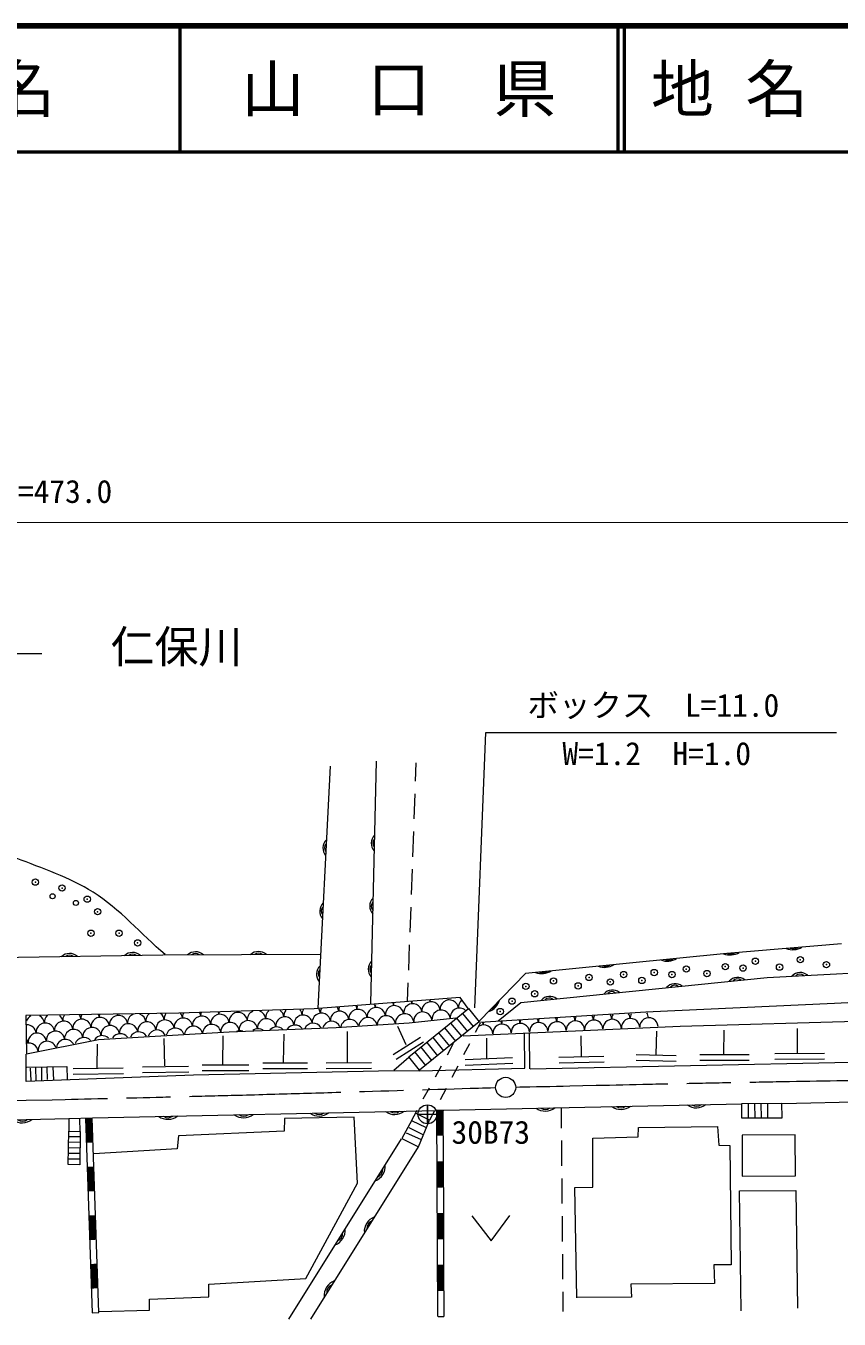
# Model space of a CAD drawing. Units: millimetres, scale not verified. Extents: x 40000 to 680000, y 20000 to 380000.
# Drawn here: x 320774 to 385322, y 277376 to 380000 of the extents above; entities that cross this region are included whole.
import ezdxf
from ezdxf.enums import TextEntityAlignment as Align

# ---------------------------------------------------------------- set-up
doc = ezdxf.new("R2010")
doc.units = ezdxf.units.MM
doc.header["$LTSCALE"] = 1000
doc.header["$PDMODE"] = 32
doc.header["$PDSIZE"] = 500
doc.linetypes.add('CHAIN', pattern=[18.5, 12, -1.5, 3.5, -1.5])
for name, color, linetype, lineweight in [('M-BGD', 7, 'Continuous', 13), ('M-BMK', 2, 'CHAIN', 13), ('M-BMK-SRVR', 3, 'Continuous', 13), ('M-STR-HTXT', 7, 'Continuous', 13), ('M-TTL', 2, 'Continuous', 140), ('M-TTL-LINE', 7, 'Continuous', 50)]:
    doc.layers.add(name, color=color, linetype=linetype, lineweight=lineweight)
doc.layers.add('M-BGD-HTXT', color=7, linetype='Continuous')
doc.layers.add('M-TTL-TXT', color=7, linetype='Continuous')
doc.styles.add('ＭＳ ゴシック', font='')
doc.styles.get('ＭＳ ゴシック').set_extended_font_data('MS Gothic')

# ---------------------------------------------------------------- blocks, each defined once
blk = doc.blocks.new('畑')
at = {"color": 7, "linetype": 'Continuous', "lineweight": 13}
for p, q in [((-1.5, 1), (0, -1)), ((0, -1), (1.5, 1))]:
    blk.add_line(p, q, dxfattribs=at)
blk = doc.blocks.new('plus')
at = {"color": 0, "linetype": 'Continuous', "lineweight": -2}
for p, q in [((-1.25, 0), (1.25, 0)), ((0, -1.25), (0, 1.25))]:
    blk.add_line(p, q, dxfattribs=at)

msp = doc.modelspace()

# ---------------------------------------------------------------- linework, layer by layer
at = {"layer": 'M-BGD'}
for p, q in [((316583, 330203), (322041, 330203)), ((344931, 321259), (343952, 302059)), ((348587, 321640), (348134, 302414)), ((351706, 320064), (351760, 321524)), ((351597, 317066), (351670, 319065)), ((351487, 314068), (351560, 316067)), ((351378, 311070), (351451, 313069)), ((351269, 308072), (351342, 310071)), ((351159, 305074), (351232, 307073)), ((385519, 307160), (376412, 306396)), ((331646, 306262), (253100, 305017)), ((344131, 306323), (331646, 306262)), ((376412, 306396), (360430, 304810)), ((360430, 304810), (356779, 301035)), ((379622, 304492), (392950, 305197)), ((351069, 302615), (351123, 304075)), ((360056, 302505), (379622, 304492)), ((355232, 302900), (343659, 301993)), ((355883, 302026), (355232, 302900)), ((402956, 303246), (384947, 302423)), ((343659, 301993), (332922, 301650)), ((369992, 301737), (356805, 300902)), ((358257, 301043), (360056, 302505)), ((384947, 302423), (369992, 301737)), ((332922, 301650), (320779, 301478)), ((320779, 301478), (320814, 298426)), ((345408, 300518), (351205, 300895)), ((351205, 300895), (354910, 301273)), ((354486, 300871), (355339, 299817)), ((354960, 301255), (355814, 300201)), ((355434, 301639), (356288, 300585)), ((356820, 300852), (356434, 300111)), ((372713, 300628), (396810, 301297)), ((326542, 299558), (336901, 300175)), ((336416, 297602), (336440, 299853)), ((336901, 300175), (345408, 300518)), ((341210, 297764), (341268, 299981)), ((346294, 297764), (346305, 300201)), ((349929, 298379), (352083, 299750)), ((350971, 299134), (350309, 300608)), ((353063, 299719), (353917, 298665)), ((353537, 300103), (354391, 299049)), ((354012, 300487), (354865, 299433)), ((355493, 299865), (372713, 300628)), ((357360, 298090), (357360, 299681)), ((360370, 297297), (360340, 300041)), ((360766, 297236), (360736, 300026)), ((364881, 298253), (364858, 299855)), ((370812, 298381), (370859, 300214)), ((376163, 298415), (376198, 300319)), ((382024, 298520), (382024, 300447)), ((320814, 298426), (326542, 299558)), ((326446, 297323), (326458, 299192)), ((331797, 297474), (331762, 299633)), ((350170, 297999), (352325, 299370)), ((352115, 298951), (352969, 297897)), ((352589, 299335), (353443, 298281)), ((354229, 298361), (354720, 299265)), ((355972, 299224), (355510, 298337)), ((320799, 296242), (320806, 298409)), ((339594, 297705), (343120, 297705)), ((344603, 297705), (348207, 297744)), ((351157, 298135), (349971, 297106)), ((351641, 298567), (352495, 297513)), ((355636, 297979), (359396, 298136)), ((355654, 297529), (359415, 297686)), ((360797, 297251), (386251, 297775)), ((363087, 298175), (366652, 298253)), ((363097, 297725), (366662, 297804)), ((369208, 297921), (372381, 297843)), ((369219, 298371), (372392, 298293)), ((374261, 298371), (378178, 298371)), ((374261, 297921), (378178, 297921)), ((380211, 298449), (384167, 298489)), ((380215, 297999), (384172, 298039)), ((334091, 296734), (320799, 296242)), ((320861, 297360), (324017, 297421)), ((321120, 297299), (321166, 296323)), ((321532, 297314), (321562, 296308)), ((322004, 297329), (322004, 296308)), ((322447, 297344), (322477, 296384)), ((322919, 297375), (322980, 296353)), ((324017, 297421), (324047, 296414)), ((324522, 297274), (328509, 297309)), ((324526, 296824), (328513, 296859)), ((330038, 297396), (333694, 297448)), ((330045, 296946), (333701, 296998)), ((349972, 297083), (334091, 296734)), ((334776, 297549), (338458, 297549)), ((334776, 297099), (338458, 297099)), ((339594, 297255), (343120, 297255)), ((344608, 297255), (348212, 297294)), ((349971, 297106), (351997, 297078)), ((351997, 297078), (360370, 297297)), ((353274, 296603), (353751, 297482)), ((355049, 297450), (354587, 296563)), ((352319, 294846), (352797, 295725)), ((354125, 295676), (353663, 294789)), ((380789, 294486), (388576, 294684)), ((326068, 293358), (353438, 293931)), ((351351, 293063), (351842, 293967)), ((352807, 293155), (351755, 293697)), ((353201, 293902), (352816, 293161)), ((353478, 277573), (353392, 293988)), ((353453, 291936), (353442, 293988)), ((353503, 291936), (353492, 293988)), ((353553, 291937), (353542, 293989)), ((353603, 291937), (353592, 293989)), ((353653, 291937), (353642, 293989)), ((353703, 291938), (353692, 293989)), ((353753, 291938), (353742, 293990)), ((353803, 291938), (353792, 293990)), ((353853, 291938), (353842, 293990)), ((353914, 289887), (353892, 293990)), ((353942, 293964), (377590, 294469)), ((363259, 294109), (363272, 292540)), ((378102, 294482), (378111, 293324)), ((378611, 294486), (378620, 293328)), ((379120, 294490), (379129, 293332)), ((380795, 293361), (380784, 294503)), ((306312, 292840), (324213, 293300)), ((324197, 293295), (326068, 293358)), ((324207, 292265), (324200, 293271)), ((325082, 292280), (325068, 293242)), ((326063, 277887), (325546, 293305)), ((325661, 291380), (325596, 293307)), ((325710, 291381), (325646, 293309)), ((325760, 291383), (325696, 293310)), ((325810, 291385), (325746, 293312)), ((325860, 291386), (325796, 293314)), ((325910, 291388), (325846, 293315)), ((325960, 291390), (325896, 293317)), ((326010, 291391), (325946, 293319)), ((326060, 291393), (325996, 293320)), ((326175, 289467), (326046, 293322)), ((341299, 293288), (341264, 292294)), ((346821, 293391), (341299, 293288)), ((347096, 288178), (346821, 293391)), ((351408, 293155), (350616, 291701)), ((351178, 292578), (352281, 292021)), ((351441, 293120), (352490, 292599)), ((351929, 291061), (352807, 293155)), ((369359, 291855), (369405, 292587)), ((369405, 292587), (375671, 292655)), ((375671, 292655), (375762, 291192)), ((379623, 293340), (380795, 293361)), ((325087, 291834), (324173, 291848)), ((332895, 291916), (332792, 290887)), ((341264, 292294), (332895, 291916)), ((341633, 277376), (350591, 291694)), ((350616, 291701), (351929, 291061)), ((350946, 292160), (352084, 291649)), ((363281, 291540), (363299, 289540)), ((365769, 291741), (369359, 291855)), ((365786, 287836), (365769, 291741)), ((381833, 292003), (377620, 291980)), ((377620, 291980), (377637, 288733)), ((381850, 288756), (381833, 292003)), ((325067, 290510), (324152, 290524)), ((325074, 290951), (324159, 290965)), ((325081, 291393), (324166, 291407)), ((332792, 290887), (326159, 290481)), ((351923, 291060), (343354, 277376)), ((375762, 291192), (376654, 291146)), ((376654, 291146), (376763, 281684)), ((325060, 290068), (324145, 290082)), ((325790, 287525), (325725, 289452)), ((325840, 287527), (325775, 289454)), ((325890, 287528), (325825, 289456)), ((325940, 287530), (325875, 289457)), ((325990, 287532), (325925, 289459)), ((326040, 287533), (325975, 289461)), ((326090, 287535), (326025, 289462)), ((326140, 287537), (326075, 289464)), ((326189, 287539), (326125, 289466)), ((326304, 285613), (326175, 289467)), ((353474, 287832), (353464, 289884)), ((353524, 287833), (353514, 289885)), ((353574, 287833), (353564, 289885)), ((353624, 287833), (353614, 289885)), ((353674, 287833), (353664, 289885)), ((353724, 287834), (353714, 289886)), ((353774, 287834), (353764, 289886)), ((353824, 287834), (353814, 289886)), ((353874, 287835), (353864, 289886)), ((353935, 285783), (353914, 289887)), ((363308, 288540), (363325, 286540)), ((377637, 288733), (381850, 288756)), ((342991, 280608), (347096, 288178)), ((364345, 287813), (365786, 287836)), ((364505, 279055), (364345, 287813)), ((377405, 287563), (381887, 287594)), ((377550, 278035), (377405, 287563)), ((381887, 287594), (382013, 278237)), ((325919, 283671), (325854, 285598)), ((325969, 283672), (325904, 285600)), ((326019, 283674), (325954, 285601)), ((326069, 283676), (326004, 285603)), ((326119, 283677), (326054, 285605)), ((326169, 283679), (326104, 285606)), ((326219, 283681), (326154, 285608)), ((326269, 283682), (326204, 285610)), ((326319, 283684), (326254, 285611)), ((326433, 281758), (326304, 285613)), ((353496, 283729), (353485, 285781)), ((353546, 283729), (353535, 285781)), ((353596, 283729), (353585, 285781)), ((353646, 283729), (353635, 285781)), ((353696, 283730), (353685, 285782)), ((353746, 283730), (353735, 285782)), ((353796, 283730), (353785, 285782)), ((353846, 283731), (353835, 285782)), ((353896, 283731), (353885, 285783)), ((353956, 281679), (353935, 285783)), ((363334, 285540), (363352, 283540)), ((363361, 282540), (363378, 280540)), ((326048, 279816), (325984, 281743)), ((326098, 279818), (326033, 281745)), ((326148, 279819), (326083, 281747)), ((326198, 279821), (326133, 281748)), ((326248, 279823), (326183, 281750)), ((326298, 279824), (326233, 281752)), ((326348, 279826), (326283, 281753)), ((326398, 279828), (326333, 281755)), ((326448, 279829), (326383, 281757)), ((326562, 277904), (326433, 281758)), ((353517, 279625), (353506, 281677)), ((353567, 279625), (353556, 281677)), ((353617, 279625), (353606, 281677)), ((353667, 279626), (353656, 281678)), ((353717, 279626), (353706, 281678)), ((353767, 279626), (353756, 281678)), ((353817, 279626), (353806, 281678)), ((353867, 279627), (353856, 281679)), ((353917, 279627), (353906, 281679)), ((353978, 277575), (353956, 281679)), ((376763, 281684), (375373, 281684)), ((375373, 281684), (375425, 280192)), ((335284, 280151), (342991, 280608)), ((375425, 280192), (368787, 280141)), ((330597, 278962), (335284, 279145)), ((335284, 279145), (335284, 280151)), ((363387, 279540), (363401, 277971)), ((368787, 280141), (368839, 279112)), ((330597, 278093), (330597, 278962)), ((368839, 279112), (364502, 279081)), ((326584, 277971), (330597, 278093)), ((353487, 277573), (353943, 277573))]:
    msp.add_line(p, q, dxfattribs=at)
for points in [[(352021, 297129), (351167, 298183), (355908, 302023), (356762, 300968)], [(324179, 292290), (325094, 292276), (325053, 289627), (324139, 289641)]]:
    msp.add_lwpolyline(points, close=True, dxfattribs=at)
for points in [[(377601, 293320), (377593, 294478), (380784, 294503)], [(379629, 294494), (379638, 293336), (377601, 293320)], [(326049, 277895), (326071, 277886), (326554, 277907)]]:
    msp.add_lwpolyline(points, dxfattribs=at)
for centre in [(322897, 310935), (324748, 310406)]:
    msp.add_circle(centre, 200, dxfattribs=at)
for centre, radius, start, end in [((345256, 314746), 906, 133.47936, 220.685), ((344928, 314763), 453, 133.47936, 220.685), ((349090, 315136), 906, 135.04735, 222.25298), ((348762, 315143), 453, 135.04735, 222.25298), ((345002, 309753), 906, 133.47936, 220.685), ((344674, 309769), 453, 133.47936, 220.685), ((348972, 310137), 906, 135.04735, 222.25298), ((348644, 310145), 453, 135.04735, 222.25298), ((381649, 308067), 1377, 247.80277, 301.7857), ((381700, 307456), 688, 247.80277, 301.7857), ((324247, 305488), 906, 47.3054, 134.51103), ((324242, 305816), 453, 47.3054, 134.51103), ((329246, 305568), 906, 47.3054, 134.51103), ((329241, 305896), 453, 47.3054, 134.51103), ((334239, 305618), 906, 46.67729, 133.88292), ((334237, 305946), 453, 46.67729, 133.88292), ((339239, 305643), 906, 46.67729, 133.88292), ((339237, 305971), 453, 46.67729, 133.88292), ((371672, 307159), 1377, 248.67741, 302.66034), ((371732, 306549), 688, 248.67741, 302.66034), ((376659, 307688), 1414, 248.75064, 301.21063), ((376718, 307038), 688, 247.80277, 301.7857), ((344747, 304759), 906, 133.47936, 220.685), ((344419, 304776), 453, 133.47936, 220.685), ((348855, 305138), 906, 135.04735, 222.25298), ((348527, 305146), 453, 135.04735, 222.25298), ((361721, 306171), 1377, 248.67741, 302.66034), ((361781, 305561), 688, 248.67741, 302.66034), ((366696, 306665), 1377, 248.67741, 302.66034), ((366757, 306055), 688, 248.67741, 302.66034), ((382239, 303973), 906, 49.42544, 136.63107), ((372312, 303090), 906, 52.19357, 139.39921), ((372279, 303416), 453, 52.19357, 139.39921), ((377286, 303595), 906, 52.19357, 139.39921), ((377253, 303921), 453, 52.19357, 139.39921), ((382221, 304301), 453, 49.42544, 136.63107), ((353584, 302627), 729, 5.8648, 11.96292), ((355035, 302776), 729, 179.78281, 185.8648), ((362363, 302080), 906, 52.19357, 139.39921), ((362330, 302406), 453, 52.19357, 139.39921), ((367337, 302585), 906, 52.19357, 139.39921), ((367304, 302911), 453, 52.19357, 139.39921), ((335377, 301489), 729, 5.8648, 19.51006), ((336828, 301638), 729, 172.47264, 185.8648), ((337628, 300987), 729, 5.8648, 185.8648), ((336828, 301638), 729, 5.8648, 10.39322), ((338279, 301787), 729, 181.36402, 185.8648), ((339078, 301136), 729, 114.3403, 185.8648), ((339078, 301136), 729, 5.8648, 69.49503), ((340529, 301285), 729, 130.0373, 185.8648), ((340529, 301285), 729, 5.8648, 53.79804), ((341979, 301434), 729, 141.44752, 185.8648), ((341979, 301434), 729, 5.8648, 42.38782), ((343430, 301583), 729, 151.16188, 185.8648), ((343430, 301583), 729, 5.8648, 33.00102), ((344881, 301732), 729, 159.07526, 185.8648), ((345680, 301082), 729, 5.8648, 185.8648), ((344881, 301732), 729, 5.8648, 29.81234), ((346331, 301881), 729, 162.18183, 185.8648), ((347131, 301231), 729, 5.8648, 185.8648), ((346331, 301881), 729, 5.8648, 26.70578), ((347782, 302031), 729, 165.22084, 185.8648), ((348581, 301380), 729, 5.8648, 185.8648), ((347782, 302031), 729, 5.8648, 23.66676), ((349232, 302180), 729, 168.2046, 185.8648), ((350032, 301529), 729, 5.8648, 185.8648), ((349232, 302180), 729, 5.8648, 20.683), ((350683, 302329), 729, 171.14373, 185.8648), ((351483, 301678), 729, 5.8648, 185.8648), ((350683, 302329), 729, 5.8648, 17.74388), ((352133, 302478), 729, 174.0476, 185.8648), ((352282, 301027), 729, 5.8648, 185.8648), ((352933, 301827), 729, 5.8648, 185.8648), ((352133, 302478), 729, 5.8648, 14.84001), ((353584, 302627), 729, 176.92469, 185.8648), ((353733, 301176), 729, 5.8648, 185.8648), ((354384, 301976), 729, 5.8648, 185.8648), ((355184, 301325), 729, 48.56345, 185.8648), ((355834, 302125), 729, 130.46929, 185.8648), ((357058, 303089), 1377, 288.96687, 342.9498), ((357499, 302663), 688, 288.96687, 342.9498), ((321523, 300799), 729, 118.50938, 162.15326), ((320872, 299999), 729, 5.8648, 93.09603), ((322322, 300148), 729, 5.8648, 185.8648), ((321523, 300799), 729, 5.8648, 63.16093), ((322973, 300948), 729, 135.57905, 185.8648), ((323773, 300297), 729, 5.8648, 185.8648), ((322973, 300948), 729, 5.8648, 46.09126), ((324424, 301097), 729, 148.49679, 185.8648), ((325223, 300446), 729, 5.8648, 185.8648), ((324424, 301097), 729, 5.8648, 33.17352), ((325874, 301246), 729, 159.761, 185.8648), ((326674, 300595), 729, 5.8648, 185.8648), ((325874, 301246), 729, 5.8648, 21.90931), ((327325, 301395), 729, 170.21869, 185.8648), ((328125, 300744), 729, 5.8648, 185.8648), ((327325, 301395), 729, 5.8648, 11.45162), ((328775, 301544), 729, 180.3257, 185.8648), ((328924, 300093), 729, 5.8648, 185.8648), ((329575, 300893), 729, 113.23294, 185.8648), ((330375, 300242), 729, 5.8648, 185.8648), ((329575, 300893), 729, 5.8648, 69.63292), ((331026, 301042), 729, 130.72403, 185.8648), ((331825, 300391), 729, 5.8648, 185.8648), ((331026, 301042), 729, 5.8648, 52.14183), ((332476, 301191), 729, 143.16122, 185.8648), ((333276, 300540), 729, 5.8648, 185.8648), ((332476, 301191), 729, 5.8648, 39.70463), ((333927, 301340), 729, 153.73279, 185.8648), ((334727, 300689), 729, 5.8648, 185.8648), ((333927, 301340), 729, 5.8648, 29.13307), ((335377, 301489), 729, 163.3558, 185.8648), ((335526, 300039), 729, 8.847, 177.36505), ((336177, 300838), 729, 5.8648, 185.8648), ((336977, 300188), 729, 5.8648, 182.89006), ((338428, 300337), 729, 5.8648, 185.8648), ((339878, 300486), 729, 5.8648, 185.8648), ((341329, 300635), 729, 5.8648, 185.8648), ((342128, 299984), 729, 38.50623, 146.50395), ((342779, 300784), 729, 5.8648, 185.8648), ((343579, 300133), 729, 30.57787, 154.43231), ((344230, 300933), 729, 5.8648, 185.8648), ((345030, 300282), 729, 24.09601, 161.81065), ((346480, 300431), 729, 19.02511, 167.88482), ((347931, 300580), 729, 14.07667, 172.83326), ((349381, 300729), 729, 9.20736, 177.70258), ((350832, 300878), 729, 5.8648, 182.53044), ((357111, 299993), 729, 2.50568, 119.52557), ((356350, 300689), 729, 2.50568, 16.83453), ((357807, 300753), 729, 168.11489, 182.50568), ((358567, 300057), 729, 2.50568, 182.50568), ((357807, 300753), 729, 2.50568, 18.81676), ((359264, 300817), 729, 166.11364, 182.50568), ((360024, 300120), 729, 2.50568, 182.50568), ((359264, 300817), 729, 2.50568, 20.81801), ((360721, 300881), 729, 164.0903, 182.50568), ((361481, 300184), 729, 2.50568, 182.50568), ((360721, 300881), 729, 2.50568, 22.84135), ((362178, 300944), 729, 162.04149, 182.50568), ((362938, 300248), 729, 2.50568, 182.50568), ((362178, 300944), 729, 2.50568, 24.89016), ((363634, 301008), 729, 159.96351, 182.50568), ((364395, 300312), 729, 2.50568, 182.50568), ((363634, 301008), 729, 2.50568, 26.96814), ((365091, 301072), 729, 157.85221, 182.50568), ((365851, 300375), 729, 2.50568, 182.50568), ((365091, 301072), 729, 2.50568, 29.07944), ((366548, 301136), 729, 155.70291, 182.50568), ((367308, 300439), 729, 2.50568, 182.50568), ((366548, 301136), 729, 2.50568, 31.22874), ((368005, 301199), 729, 153.51028, 182.50568), ((368765, 300503), 729, 2.50568, 182.50568), ((368005, 301199), 729, 2.50568, 33.42137), ((369462, 301263), 729, 151.26816, 182.50568), ((370222, 300567), 729, 2.50568, 182.50568), ((369462, 301263), 729, 2.50568, 35.66349), ((321672, 299348), 729, 5.8648, 185.8648), ((323122, 299497), 729, 5.8648, 185.8648), ((324573, 299646), 729, 5.8648, 185.8648), ((325372, 298996), 729, 42.6037, 160.20581), ((326023, 299795), 729, 5.8648, 185.8648), ((326823, 299145), 729, 45.7627, 146.08099), ((327474, 299944), 729, 5.8648, 185.8648), ((328274, 299294), 729, 38.65099, 147.56106), ((329724, 299443), 729, 32.12372, 154.08834), ((331175, 299592), 729, 25.98697, 160.22508), ((332625, 299741), 729, 20.11704, 166.09502), ((334076, 299890), 729, 14.42632, 171.78574), ((337777, 299537), 729, 72.46069, 112.5495), ((339227, 299686), 729, 57.8126, 127.19758), ((340678, 299835), 729, 47.33545, 137.67474), ((320221, 299199), 729, 5.8648, 30.76722), ((321021, 298549), 729, 7.89442, 103.41851), ((322471, 298698), 729, 18.98135, 183.82817), ((323922, 298847), 729, 30.36617, 172.44335), ((338046, 294609), 1250, 234.32975, 308.06954), ((338057, 294109), 625, 234.32975, 308.06954), ((344045, 294735), 1250, 234.32975, 308.06954), ((344055, 294235), 625, 234.32975, 308.06954), ((350043, 294860), 1250, 234.32975, 308.06954), ((350054, 294360), 625, 234.32975, 308.06954), ((361995, 295136), 1250, 234.35467, 308.09447), ((362006, 294636), 625, 234.35467, 308.09447), ((367994, 295264), 1250, 234.35467, 308.09447), ((368005, 294764), 625, 234.35467, 308.09447), ((373993, 295393), 1250, 234.35467, 308.09447), ((374003, 294893), 625, 234.35467, 308.09447), ((320485, 294205), 1250, 234.60363, 308.34343), ((320498, 293705), 625, 234.60363, 308.34343), ((332047, 294483), 1250, 234.32975, 308.06954), ((332058, 293984), 625, 234.32975, 308.06954), ((348049, 289516), 1250, 291.09546, 4.83525), ((348473, 289250), 625, 291.09546, 4.83525), ((348884, 284323), 1250, 111.07421, 184.81401), ((344866, 284429), 1250, 291.09546, 4.83525), ((348460, 284588), 625, 111.07421, 184.81401), ((345290, 284164), 625, 291.09546, 4.83525), ((345700, 279238), 1250, 111.07421, 184.81401), ((345276, 279503), 625, 111.07421, 184.81401)]:
    msp.add_arc(centre, radius, start, end, dxfattribs=at)
msp.add_open_spline([(331829, 306298), (329923, 307949), (328239, 309899), (326110, 311250), (324233, 312441), (322084, 313146), (320013, 313952), (317685, 314857), (315295, 315595), (312912, 316344), (310636, 317060), (308348, 317737), (306043, 318351), (303921, 318916), (301829, 319758), (299637, 319894), (297570, 320023), (295530, 319327), (293463, 319200), (291177, 319059), (288873, 319347), (286594, 319123), (283260, 318794), (280060, 317457), (276715, 317270), (275324, 317193), (273939, 317528), (272547, 317579), (271725, 317609), (270896, 317492), (270078, 317579), (269109, 317683), (268190, 318093), (267222, 318196), (266685, 318254), (266132, 318097), (265601, 318196), (264488, 318406), (263492, 319020), (262437, 319431)], degree=3, knots=[0, 0, 0, 0, 1, 1, 1, 2, 2, 2, 3, 3, 3, 4, 4, 4, 5, 5, 5, 6, 6, 6, 7, 7, 7, 8, 8, 8, 9, 9, 9, 10, 10, 10, 11, 11, 11, 12, 12, 12, 13, 13, 13, 13], dxfattribs=at)
for p in [(321532, 312053), (323647, 311583), (325645, 310702), (326468, 309703), (325939, 307999), (328172, 307999), (329641, 307235), (378673, 305780), (382238, 305897), (368214, 304722), (370643, 304879), (372053, 304722), (373189, 305153), (374834, 304800), (376284, 305349), (377694, 305231), (380593, 305310), (384314, 305505), (360458, 303782), (362652, 304213), (364610, 303821), (365472, 304487), (367157, 304134), (369664, 304252), (359361, 302607), (361163, 303194), (358421, 301784)]:
    msp.add_point(p, dxfattribs=at)
at = {"layer": 'M-BMK'}
for points in [[(359725, 295791), (365343, 295912), (370961, 296049), (376579, 296153), (387990, 296363), (399401, 296507), (410812, 296679), (422171, 296849), (433530, 296970), (444888, 297179), (449217, 297258), (453544, 297370), (457872, 297465)], [(259790, 293140), (267071, 293308), (274353, 293448), (281634, 293643), (289180, 293846), (296723, 294130), (304268, 294338), (315284, 294641), (326302, 294848), (337318, 295144), (344207, 295329), (351095, 295548), (357984, 295750)]]:
    msp.add_open_spline(points, degree=3, knots=[0, 0, 0, 0, 1, 1, 1, 2, 2, 2, 3, 3, 3, 4, 4, 4, 4], dxfattribs=at)
at = {"layer": 'M-BMK-SRVR'}
for p, q in [((351897, 293630), (353397, 293630)), ((352647, 294380), (352647, 292880))]:
    msp.add_line(p, q, dxfattribs=at)
for centre, radius in [((358853, 295764), 800), ((352647, 293630), 750)]:
    msp.add_circle(centre, radius, dxfattribs=at)
at = {"layer": 'M-STR-HTXT'}
for p, q in [((59621, 340668), (530769, 340576)), ((356410, 302084), (357271, 323932)), ((357271, 323932), (385125, 323932))]:
    msp.add_line(p, q, dxfattribs=at)
at = {"layer": 'M-TTL'}
msp.add_line((680000, 380000), (40000, 380000), dxfattribs=at)
at = {"layer": 'M-TTL-LINE'}
for p, q in [((333000, 380000), (333000, 370000)), ((367750, 380000), (367750, 370000)), ((368250, 380000), (368250, 370000)), ((40000, 370000), (680000, 370000))]:
    msp.add_line(p, q, dxfattribs=at)

# ---------------------------------------------------------------- block references
at = {"layer": 'M-BGD', "xscale": 1000, "yscale": 1000, "rotation": 0.65231}
msp.add_blockref('畑', (357694, 284583), dxfattribs=at)
at = {"layer": 'M-BMK-SRVR', "xscale": 600, "yscale": 600}
msp.add_blockref('plus', (352647, 293630), dxfattribs=at)

# ---------------------------------------------------------------- texts
at = {"layer": 'M-BGD-HTXT', "style": 'ＭＳ ゴシック'}
msp.add_text('仁保川', height=2566, dxfattribs=at).set_placement((327479, 328682), align=Align.BOTTOM_LEFT)
at = {"layer": 'M-BMK-SRVR', "style": 'ＭＳ ゴシック'}
msp.add_text('30B73', height=1833, dxfattribs=at).set_placement((354556, 290740), align=Align.BOTTOM_LEFT)
at = {"layer": 'M-STR-HTXT', "style": 'ＭＳ ゴシック'}
for s, p in [('ガードパイプ\u3000L=473.0', (301399, 341593)), ('ボックス\u3000L=11.0', (360585, 324622)), ('W=1.2\u3000H=1.0', (363361, 320788))]:
    msp.add_text(s, height=1833, dxfattribs=at).set_placement(p, align=Align.BOTTOM_LEFT)
at = {"layer": 'M-TTL-TXT', "style": 'ＭＳ ゴシック'}
for s, p in [('県\u3000名', (315625, 375000)), ('山\u3000口\u3000県', (350375, 375000))]:
    msp.add_text(s, height=3666, dxfattribs=at).set_placement(p, align=Align.MIDDLE_CENTER)
msp.add_text('地 名', height=3666, dxfattribs=at).set_placement((370380, 375000), align=Align.MIDDLE_LEFT)

doc.saveas('drawing.dxf')
